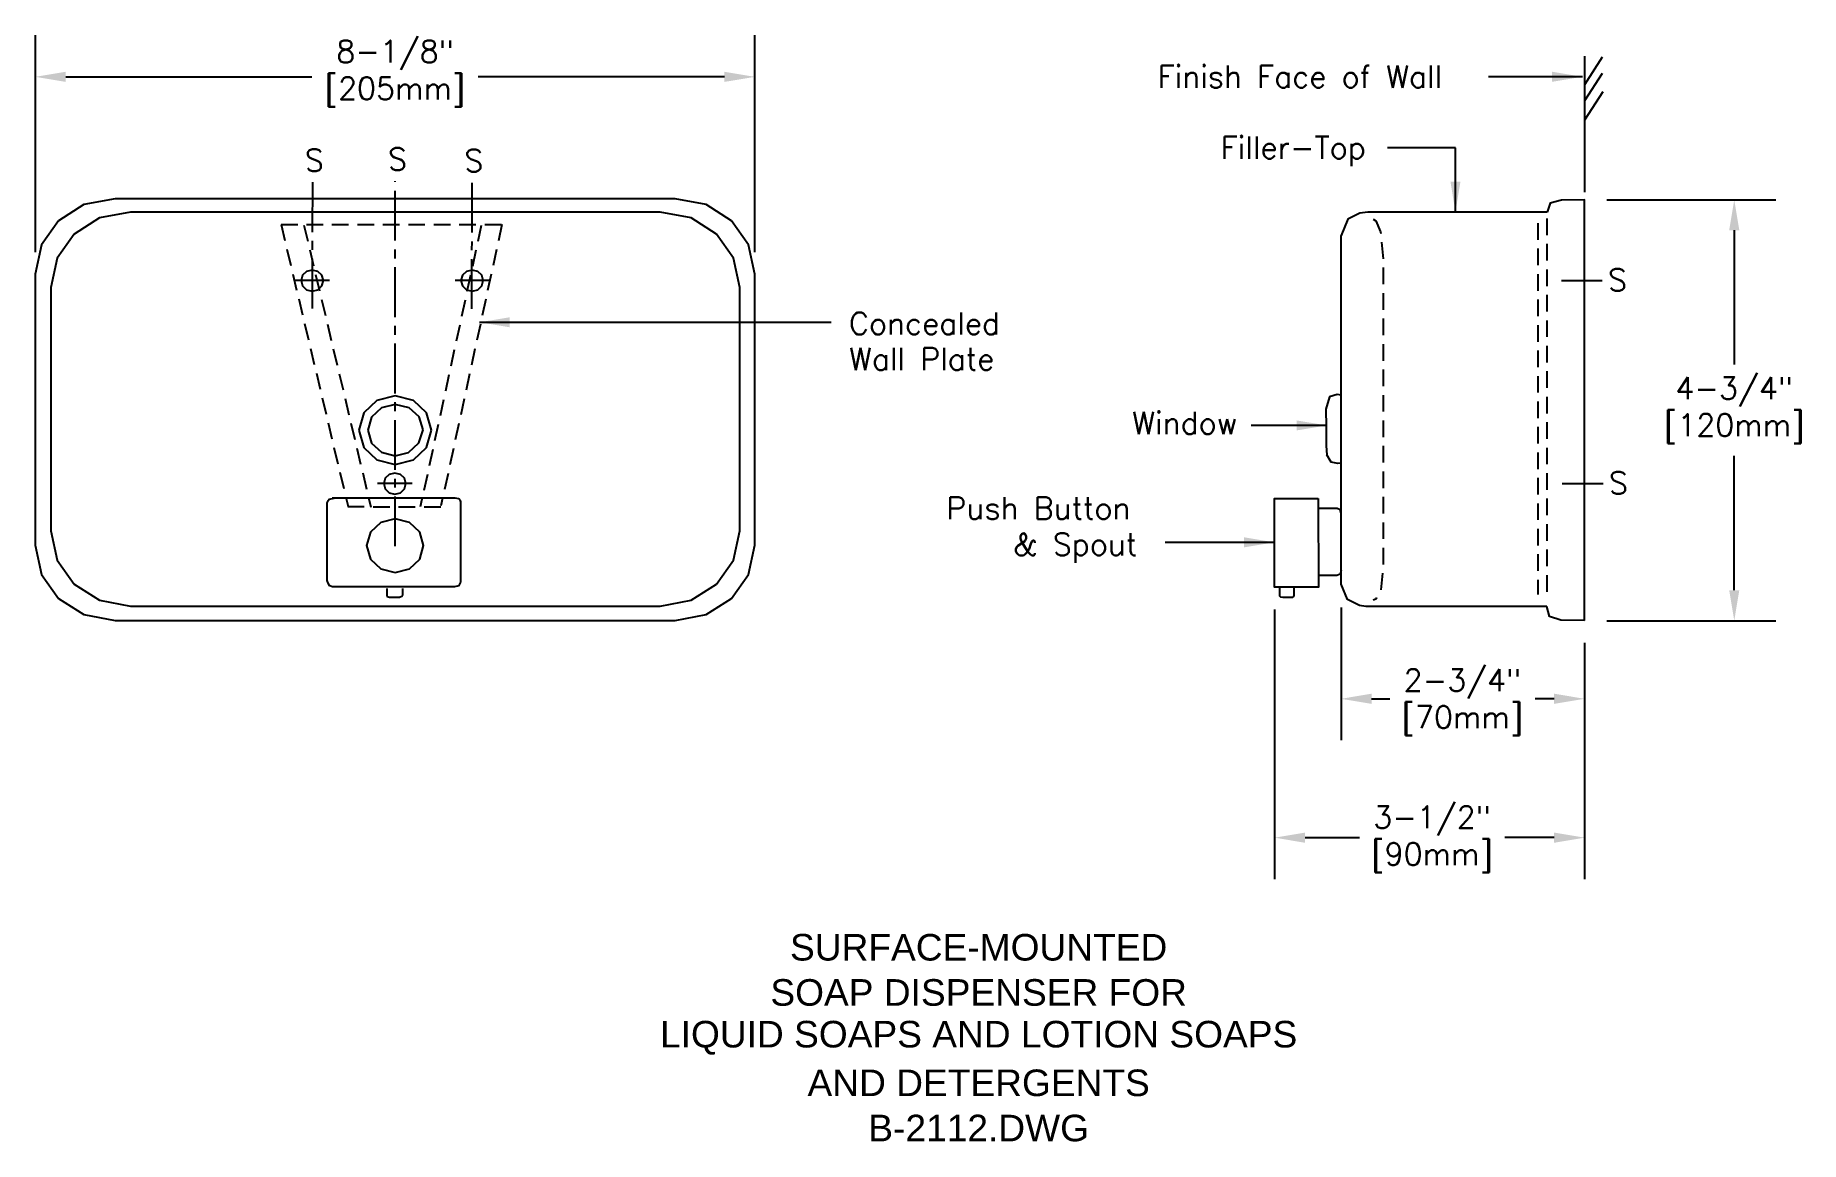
# Model space of a CAD drawing. Extents: x 28.4 to 48.4, y 3.2 to 15.7.
import ezdxf
from ezdxf.enums import TextEntityAlignment as Align

# ---------------------------------------------------------------- set-up
doc = ezdxf.new("R2010")
doc.units = 0
doc.header["$MEASUREMENT"] = 0
doc.header["$PDMODE"] = 35
doc.header["$PDSIZE"] = 1
doc.linetypes.add('CENTER2', pattern=[1.125, 0.75, -0.125, 0.125, -0.125])
doc.linetypes.add('HIDDEN', pattern=[0.375, 0.25, -0.125])
doc.layers.get('0').update_dxf_attribs({"linetype": 'CONTINUOUS'})
doc.layers.get('DEFPOINTS').update_dxf_attribs({"linetype": 'CONTINUOUS'})
for name, color, linetype in [('DETAIL', 4, 'CONTINUOUS'), ('DIM', 1, 'CONTINUOUS'), ('TEXT', 2, 'CONTINUOUS')]:
    doc.layers.add(name, color=color, linetype=linetype)
doc.styles.add('ARIAL_5', font='ARIAL.TTF', dxfattribs={"height": 5})
doc.styles.add('DIM_S_7', font='simplex.shx', dxfattribs={"height": 0.25})
doc.dimstyles.new('DIM_S_7', dxfattribs={"dimtxt": 0.12, "dimasz": 0.34375, "dimexe": 0.46875, "dimexo": 0.25, "dimgap": 0.09375, "dimtad": 1, "dimtih": 1, "dimtoh": 1, "dimdec": 4, "dimrnd": 0.0625, "dimzin": 0, "dimtxsty": 'DIM_S_7', "dimcen": 0.09375, "dimaunit": 1, "dimazin": 3, "dimtfac": 1, "dimtdec": 4, "dimtofl": 0, "dimtmove": 0, "dimatfit": 3, "dimtolj": 1, "dimtzin": 0})

# ---------------------------------------------------------------- blocks, each defined once
blk = doc.blocks.new('*D1')
at = {"color": 0, "linetype": 'BYBLOCK'}
for p, q in [((43.173, 9.201), (43.173, 7.702)), ((45.923, 8.802), (45.923, 7.702)), ((43.517, 8.17), (43.724, 8.17)), ((45.579, 8.17), (45.364, 8.17))]:
    blk.add_line(p, q, dxfattribs=at)
for points in [[(43.517, 8.228), (43.517, 8.113), (43.173, 8.17)], [(45.579, 8.228), (45.579, 8.113), (45.923, 8.17)]]:
    blk.add_solid(points, dxfattribs=at)
at = {"layer": 'DEFPOINTS', "color": 0, "linetype": 'BYBLOCK'}
for p in [(43.173, 9.451), (45.923, 9.052), (45.923, 8.17)]:
    blk.add_point(p, dxfattribs=at)
at = {"color": 0, "linetype": 'BYBLOCK', "insert": (44.544, 8.131), "char_height": 0.25, "attachment_point": 5, "style": 'DIM_S_7'}
blk.add_mtext('\\A1;2-3/4"\\P[70mm]', dxfattribs=at)
blk = doc.blocks.new('*D0')
at = {"color": 0, "linetype": 'BYBLOCK'}
for p, q in [((42.423, 9.177), (42.423, 6.134)), ((45.923, 8.802), (45.923, 6.134)), ((42.767, 6.603), (43.381, 6.603)), ((45.579, 6.603), (45.021, 6.603))]:
    blk.add_line(p, q, dxfattribs=at)
for points in [[(42.767, 6.66), (42.767, 6.545), (42.423, 6.603)], [(45.579, 6.66), (45.579, 6.545), (45.923, 6.603)]]:
    blk.add_solid(points, dxfattribs=at)
at = {"layer": 'DEFPOINTS', "color": 0, "linetype": 'BYBLOCK'}
for p in [(42.423, 9.427), (45.923, 9.052), (45.923, 6.603)]:
    blk.add_point(p, dxfattribs=at)
at = {"color": 0, "linetype": 'BYBLOCK', "insert": (44.201, 6.585), "char_height": 0.25, "attachment_point": 5, "style": 'DIM_S_7'}
blk.add_mtext('\\A1;3-1/2"\\P[90mm]', dxfattribs=at)
blk = doc.blocks.new('*D2')
at = {"color": 0, "linetype": 'BYBLOCK'}
for p, q in [((28.43, 13.213), (28.43, 15.659)), ((36.555, 13.213), (36.555, 15.659)), ((28.773, 15.19), (31.553, 15.19)), ((36.211, 15.19), (33.431, 15.19))]:
    blk.add_line(p, q, dxfattribs=at)
for points in [[(28.773, 15.247), (28.773, 15.133), (28.43, 15.19)], [(36.211, 15.247), (36.211, 15.133), (36.555, 15.19)]]:
    blk.add_solid(points, dxfattribs=at)
at = {"layer": 'DEFPOINTS', "color": 0, "linetype": 'BYBLOCK'}
for p in [(36.555, 15.19), (28.43, 12.963), (36.555, 12.963)]:
    blk.add_point(p, dxfattribs=at)
at = {"color": 0, "linetype": 'BYBLOCK', "insert": (32.492, 15.227), "char_height": 0.25, "attachment_point": 5, "style": 'DIM_S_7'}
blk.add_mtext('\\A1;8-1/8"\\P[205mm]', dxfattribs=at)
blk = doc.blocks.new('*D3')
at = {"color": 0, "linetype": 'BYBLOCK'}
for p, q in [((46.173, 13.802), (48.082, 13.802)), ((47.613, 13.459), (47.613, 11.944)), ((47.613, 9.396), (47.613, 10.911)), ((46.173, 9.052), (48.082, 9.052))]:
    blk.add_line(p, q, dxfattribs=at)
for points in [[(47.556, 13.459), (47.67, 13.459), (47.613, 13.802)], [(47.556, 9.396), (47.67, 9.396), (47.613, 9.052)]]:
    blk.add_solid(points, dxfattribs=at)
at = {"layer": 'DEFPOINTS', "color": 0, "linetype": 'BYBLOCK'}
for p in [(45.923, 13.802), (45.923, 9.052), (47.613, 9.052)]:
    blk.add_point(p, dxfattribs=at)
at = {"color": 0, "linetype": 'BYBLOCK', "insert": (47.613, 11.427), "char_height": 0.25, "attachment_point": 5, "style": 'DIM_S_7'}
blk.add_mtext('\\A1;4-3/4"\\P[120mm]', dxfattribs=at)

msp = doc.modelspace()

# ---------------------------------------------------------------- linework, layer by layer
at = {"layer": 'DETAIL', "linetype": 'CENTER2', "ltscale": 0.75}
msp.add_line((32.49212, 9.89149), (32.49212, 14.01342), dxfattribs=at)
at = {"layer": 'DETAIL', "linetype": 'CONTINUOUS'}
for p, q in [((35.65444, 13.8142), (29.3298, 13.8142)), ((43.17277, 9.4657), (43.17277, 13.39972)), ((29.3298, 9.05357), (35.65444, 9.05357))]:
    msp.add_line(p, q, dxfattribs=at)
for points in [[(45.92277, 15.42456), (45.92277, 13.8886)], [(46.12284, 15.41267), (45.92277, 15.10028)], [(46.1207, 15.22817), (45.92277, 14.91906)], [(46.12777, 15.02038), (45.92277, 14.70028)], [(29.3298, 13.8142), (28.97942, 13.74735), (28.69329, 13.56502), (28.50037, 13.2946), (28.42962, 12.96344), (28.42962, 9.90439), (28.50037, 9.57322), (28.69329, 9.30278), (28.97942, 9.12044), (29.3298, 9.05357)], [(35.65444, 9.05357), (36.00481, 9.12044), (36.29095, 9.30278), (36.48387, 9.57322), (36.55462, 9.90439), (36.55462, 12.96344), (36.48387, 13.2946), (36.29095, 13.56502), (36.00481, 13.74735), (35.65444, 13.8142)], [(45.92277, 9.05216), (45.92277, 13.80238), (45.66083, 13.79861), (45.53269, 13.76277), (45.49891, 13.66427)], [(29.50459, 13.66432), (29.15418, 13.59746), (28.86805, 13.41512), (28.67515, 13.14467), (28.60441, 12.8135)], [(35.4838, 13.66432), (29.50459, 13.66432)], [(36.38398, 12.8135), (36.31324, 13.14467), (36.12033, 13.41512), (35.8342, 13.59746), (35.4838, 13.66432)], [(43.47395, 13.66427), (43.38436, 13.65238), (43.24801, 13.58532), (43.17277, 13.39972)], [(45.49891, 13.66427), (43.47395, 13.66427)], [(31.55622, 13.00941), (31.49264, 12.99315), (31.44745, 12.95044), (31.43025, 12.89035)], [(31.6822, 12.89035), (31.665, 12.95044), (31.61981, 12.99315), (31.55622, 13.00941)], [(33.36123, 13.00939), (33.29766, 12.99314), (33.25247, 12.95044), (33.23527, 12.89035)], [(33.48721, 12.89035), (33.47003, 12.95044), (33.42485, 12.99314), (33.36123, 13.00939)], [(28.60441, 12.8135), (28.60441, 10.06629)], [(31.43025, 12.89035), (31.44745, 12.83026), (31.49264, 12.78754), (31.55622, 12.77129)], [(31.55622, 12.77129), (31.61981, 12.78754), (31.665, 12.83026), (31.6822, 12.89035)], [(33.23527, 12.89035), (33.25247, 12.83025), (33.29766, 12.78754), (33.36123, 12.77129)], [(33.36123, 12.77129), (33.42485, 12.78754), (33.47003, 12.83025), (33.48721, 12.89035)], [(36.38398, 10.06629), (36.38398, 12.8135)], [(45.66208, 12.89035), (46.12155, 12.89035)], [(32.49212, 11.58889), (32.28528, 11.53602), (32.13827, 11.39709), (32.08232, 11.20161)], [(32.90185, 11.20161), (32.84591, 11.39709), (32.69891, 11.53602), (32.49212, 11.58889)], [(43.17393, 11.59605), (43.128, 11.60556), (43.04407, 11.58002), (43.00299, 11.43833)], [(32.49212, 11.49245), (32.33682, 11.45274), (32.22644, 11.3484), (32.18442, 11.20161)], [(32.80914, 11.20603), (32.76471, 11.35167), (32.64982, 11.45388), (32.49212, 11.49245)], [(43.00299, 11.43833), (43.00443, 11.23918), (43.00483, 11.02371), (43.01238, 10.92208)], [(32.08232, 11.20161), (32.13827, 11.00612), (32.28528, 10.86717), (32.49212, 10.81429)], [(32.18442, 11.20161), (32.22644, 11.05567), (32.33682, 10.95217), (32.49212, 10.91081)], [(32.49212, 10.91081), (32.64349, 10.95013), (32.76154, 11.05735), (32.80914, 11.20603)], [(32.49212, 10.81429), (32.69891, 10.86717), (32.84591, 11.00612), (32.90185, 11.20161)], [(43.17393, 10.83028), (43.13512, 10.82629), (43.06041, 10.84269), (43.01238, 10.92208)], [(32.68615, 10.59934), (32.2923, 10.59934)], [(32.48919, 10.71845), (32.42562, 10.70219), (32.38043, 10.65946), (32.36323, 10.59934)], [(32.36323, 10.59934), (32.38043, 10.53925), (32.42562, 10.49653), (32.48919, 10.48028)], [(32.61517, 10.59934), (32.59798, 10.65946), (32.5528, 10.70219), (32.48919, 10.71845)], [(32.48919, 10.48028), (32.5528, 10.49653), (32.59798, 10.53925), (32.61517, 10.59934)], [(45.67148, 10.59934), (46.13095, 10.59934)], [(31.72537, 10.38003), (31.72792, 10.39722), (31.74785, 10.42281), (31.80226, 10.43597)], [(31.72537, 9.49237), (31.72537, 10.38003)], [(33.17044, 10.43652), (31.78165, 10.43652)], [(33.23372, 10.39332), (33.23053, 10.40439), (33.21348, 10.42546), (33.17044, 10.43652)], [(33.23372, 9.49237), (33.23372, 10.39332)], [(43.12862, 10.31685), (43.04375, 10.31685), (42.94047, 10.31685), (42.91572, 10.31685)], [(43.17277, 10.25925), (43.17239, 10.27419), (43.16458, 10.30192), (43.12862, 10.31685)], [(28.60441, 10.06629), (28.67515, 9.7351), (28.86805, 9.46465), (29.15418, 9.28232), (29.50459, 9.21546)], [(35.4838, 9.21546), (35.8342, 9.28232), (36.12033, 9.46465), (36.31324, 9.7351), (36.38398, 10.06629)], [(43.17277, 9.62117), (43.17006, 9.60622), (43.16224, 9.57846), (43.12628, 9.56352)], [(31.72492, 9.50206), (31.72715, 9.48483), (31.74276, 9.4529), (31.78515, 9.43588)], [(31.78515, 9.43588), (33.16688, 9.43588)], [(32.40011, 9.41621), (32.40011, 9.34531)], [(32.57827, 9.34531), (32.57827, 9.37352), (32.57827, 9.40274), (32.57827, 9.41621)], [(33.16688, 9.43588), (33.21399, 9.45059), (33.23117, 9.47766), (33.23372, 9.49237)], [(42.47675, 9.43103), (42.47675, 9.33858)], [(42.6455, 9.34297), (42.6455, 9.37777), (42.6455, 9.41453), (42.6455, 9.43103)], [(43.12628, 9.56352), (43.04067, 9.56352), (42.94061, 9.56352), (42.91766, 9.56352)], [(43.45401, 9.21258), (43.38059, 9.22233), (43.24424, 9.28938), (43.17277, 9.4657)], [(29.50459, 9.21546), (35.4838, 9.21546)], [(32.40011, 9.34531), (32.39908, 9.33841), (32.4043, 9.32561), (32.42825, 9.31871)], [(32.42825, 9.31871), (32.47412, 9.31871), (32.51997, 9.31871), (32.54081, 9.31871)], [(32.54081, 9.31871), (32.55052, 9.32067), (32.56856, 9.32855), (32.57827, 9.34531)], [(42.47675, 9.33858), (42.47917, 9.33282), (42.48992, 9.32214), (42.51422, 9.31639)], [(42.51422, 9.31639), (42.55674, 9.31639), (42.60136, 9.31639), (42.62202, 9.31639)], [(42.62202, 9.31639), (42.62811, 9.31737), (42.63941, 9.32426), (42.6455, 9.34297)], [(45.49612, 9.21258), (43.45401, 9.21258)], [(45.92277, 9.05216), (45.65294, 9.0593), (45.52775, 9.10088), (45.49612, 9.21258)]]:
    msp.add_lwpolyline(points, dxfattribs=at)
at = {"layer": 'DETAIL', "linetype": 'CENTER2', "ltscale": 0.75}
for points in [[(31.55856, 13.99994), (31.55389, 12.5695)], [(33.35891, 13.99553), (33.35425, 12.56509)], [(31.75318, 12.89035), (31.35933, 12.89035)], [(33.56287, 12.89035), (33.16901, 12.89035)]]:
    msp.add_lwpolyline(points, dxfattribs=at)
at = {"layer": 'DETAIL', "linetype": 'HIDDEN', "ltscale": 0.75, "flags": 128}
msp.add_lwpolyline([(43.53653, 13.58276), (43.5657, 13.56372), (43.61985, 13.44226), (43.64902, 13.1219), (43.64902, 12.70273), (43.64902, 12.22123), (43.64902, 11.82447), (43.64902, 11.65953), (43.64902, 11.49221), (43.64902, 11.07816), (43.64902, 10.54924), (43.64902, 10.03734), (43.64902, 9.6743), (43.61985, 9.39201), (43.5657, 9.29484), (43.53653, 9.28433)], dxfattribs=at)
at = {"layer": 'DETAIL', "linetype": 'HIDDEN', "ltscale": 0.75}
for points in [[(45.49799, 13.59166), (45.49799, 9.29323)], [(31.20458, 13.52407), (31.96038, 10.3389)], [(31.20458, 13.52407), (33.69882, 13.52407), (33.01025, 10.3473)], [(31.46248, 13.51739), (32.21819, 10.33224)], [(33.46548, 13.51298), (32.77686, 10.33622)], [(45.39485, 13.53847), (45.39485, 9.34642)], [(31.95715, 10.33897), (33.01225, 10.33799)]]:
    msp.add_lwpolyline(points, dxfattribs=at)
at = {"layer": 'DETAIL', "linetype": 'CONTINUOUS'}
for points in [[(42.91542, 10.4312), (42.91801, 9.43103), (42.42277, 9.43103), (42.42277, 10.43125)], [(32.49212, 10.20324), (32.32954, 10.16168), (32.21399, 10.05247), (32.17002, 9.89882), (32.21399, 9.74517), (32.32954, 9.63596), (32.49212, 9.59441), (32.65463, 9.63596), (32.77016, 9.74517), (32.81413, 9.89882), (32.77016, 10.05247), (32.65463, 10.16168)]]:
    msp.add_lwpolyline(points, close=True, dxfattribs=at)

# ---------------------------------------------------------------- texts
at = {"layer": 'DIM', "linetype": 'CONTINUOUS', "style": 'DIM_S_7'}
for s, p in [('Finish Face of Wall', (41.1012, 15.06773)), ('S', (31.47302, 14.12394)), ('S', (32.41222, 14.13742)), ('S', (33.27337, 14.11953)), ('Filler-Top', (41.81395, 14.26621)), ('S', (46.18813, 12.77338)), ('Concealed', (37.61857, 12.28204)), ('Wall Plate', (37.61857, 11.88039)), ('Window', (40.81607, 11.1579)), ('S', (46.19753, 10.48237)), ('Push Button', (38.71771, 10.19745)), ('& Spout', (39.4687, 9.78899))]:
    msp.add_text(s, height=0.25, dxfattribs=at).set_placement(p)
at = {"layer": 'TEXT', "linetype": 'CONTINUOUS', "style": 'ARIAL_5'}
for s, p in [('SURFACE-MOUNTED', (39.08125, 5.36608)), ('SOAP DISPENSER FOR', (39.08125, 4.85604)), ('LIQUID SOAPS AND LOTION SOAPS', (39.08125, 4.346)), ('AND DETERGENTS', (39.08125, 3.83597)), ('B-2112.DWG', (39.08125, 3.32593))]:
    msp.add_text(s, height=0.3, dxfattribs=at).set_placement(p, align=Align.MIDDLE)

# ---------------------------------------------------------------- dimensions: what is measured, and where the dimension line sits
at = {"layer": 'DIM', "linetype": 'CONTINUOUS'}
for base, p1, p2, text, picture, middle in [((36.55462, 15.18988), (28.42962, 12.96344), (36.55462, 12.96344), '8-1/8"\\P[205mm]', '*D2', (32.49212, 15.2271)), ((45.92324, 6.60257), (42.42277, 9.42676), (45.92324, 9.05205), '3-1/2"\\P[90mm]', '*D0', (44.20115, 6.58495)), ((45.92324, 8.17025), (43.17277, 9.45116), (45.92324, 9.05205), '2-3/4"\\P[70mm]', '*D1', (44.54367, 8.13053))]:
    dim = msp.add_linear_dim(base=base, p1=p1, p2=p2, text=text, dimstyle='DIM_S_7', override={"dimpost": '\\X'}, dxfattribs=at)
    dim.commit()
    dim.dimension.update_dxf_attribs({"geometry": picture, "text_midpoint": middle, "dimtype": 160})
dim = msp.add_linear_dim(base=(47.61315, 9.05216), p1=(45.92277, 13.80238), p2=(45.92277, 9.05216), angle=90, text='4-3/4"\\P[120mm]', dimstyle='DIM_S_7', override={"dimpost": '\\X'}, dxfattribs=at)
dim.commit()
dim.dimension.update_dxf_attribs({"geometry": '*D3', "text_midpoint": (47.61315, 11.42727), "dimtype": 160})

# ---------------------------------------------------------------- leaders
for points in [[(45.90033, 15.19072), (44.83972, 15.19072)], [(44.46474, 13.66427), (44.46474, 14.39061), (43.69913, 14.39061)], [(33.44362, 12.41986), (37.41478, 12.41986)], [(43.01403, 11.25562), (42.15721, 11.25562)], [(42.42277, 9.93611), (41.1888, 9.93611)]]:
    msp.add_leader(points, dimstyle='DIM_S_7', dxfattribs=at)

doc.saveas('drawing.dxf')
